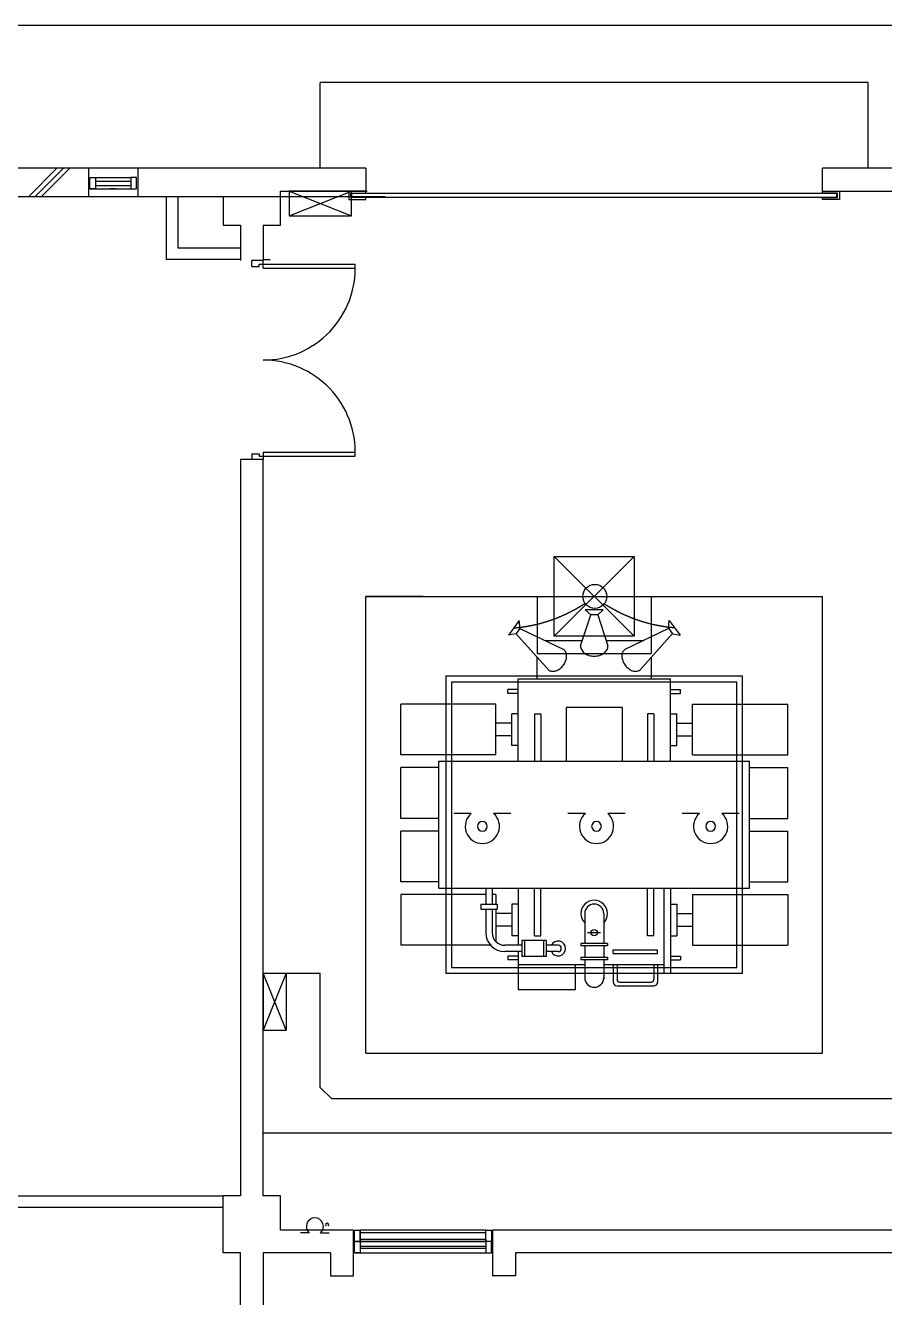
# Model space of a CAD drawing. Header units: millimetres. Extents: x 187491 to 227291, y -66367 to -35122.
# Drawn here: x 204290 to 211818, y -58732 to -47591 of the extents above; entities that cross this region are included whole.
import ezdxf

# ---------------------------------------------------------------- set-up
doc = ezdxf.new("R2010")
doc.units = ezdxf.units.MM
doc.layers.add('TZ-BASE', color=253, linetype='Continuous')

msp = doc.modelspace()

# ---------------------------------------------------------------- linework, layer by layer
at = {"layer": 'TZ-BASE'}
for p, q in [((218524.2, -47590.7), (196724.2, -47590.7)), ((206874.2, -48840.7), (206874.2, -48090.7)), ((211674.2, -48840.7), (211674.2, -48090.7)), ((207274.2, -48840.7), (203996.6, -48840.7)), ((204316, -49090.7), (204566, -48840.7)), ((204372.6, -49090.7), (204622.6, -48840.7)), ((204429.1, -49090.7), (204679.1, -48840.7)), ((204844.2, -48840.7), (204844.2, -49090.7)), ((205274.2, -48840.7), (205274.2, -49090.7)), ((207274.2, -48840.7), (207274.2, -49040.7)), ((211274, -49040.7), (211274, -48840.7)), ((213274.2, -48840.7), (211274.2, -48840.7)), ((204854.2, -48921.7), (205214.2, -48921.7)), ((204854.2, -48921.7), (204904.2, -48921.7)), ((204854.2, -49021.7), (204854.2, -48921.7)), ((204904.2, -48921.7), (204904.2, -49021.7)), ((204904.2, -48955.1), (205214.2, -48955.1)), ((204904.2, -48993.4), (205214.2, -48993.4)), ((205034.2, -48921.7), (205084.2, -48921.7)), ((205264.2, -48921.7), (205214.2, -48921.7)), ((205214.2, -48921.7), (205214.2, -49021.7)), ((205264.2, -49021.7), (205264.2, -48921.7)), ((207442.2, -49090.7), (200524.2, -49090.7)), ((204854.2, -49021.7), (205214.2, -49021.7)), ((204904.2, -49021.7), (204854.2, -49021.7)), ((205084.2, -49021.7), (205034.2, -49021.7)), ((205214.2, -49021.7), (205264.2, -49021.7)), ((205524.2, -49090.7), (205524.2, -49640.7)), ((205624.2, -49090.7), (205624.2, -49540.7)), ((206024.2, -49090.7), (206024.2, -49340.7)), ((206524.2, -49340.7), (206524.2, -49040.7)), ((206524.2, -49040.7), (207284.2, -49040.7)), ((206601.2, -49040.7), (206601.2, -49259.1)), ((207147.2, -49040.7), (206601.2, -49040.7)), ((206601.2, -49259.1), (207147.2, -49040.7)), ((206601.2, -49040.7), (207147.2, -49259.1)), ((206624.2, -49040.7), (207274.2, -49040.7)), ((207274.2, -49040.7), (207124.2, -49040.7)), ((207124.2, -49040.7), (207124.2, -49115.7)), ((207124.2, -49115.7), (207274.2, -49115.7)), ((207142.2, -49098.2), (207142.2, -49058.2)), ((207142.2, -49058.2), (207274.2, -49058.2)), ((207274.2, -49098.2), (207142.2, -49098.2)), ((207147.2, -49259.1), (207147.2, -49040.7)), ((207147.2, -49063.2), (207147.2, -49093.2)), ((211400.9, -49063.2), (207147.2, -49063.2)), ((207147.2, -49093.2), (211400.9, -49093.2)), ((207274.2, -49058.2), (207274.2, -49040.7)), ((207274.2, -49115.7), (207274.2, -49098.2)), ((211273.9, -49040.7), (211423.9, -49040.7)), ((211273.9, -49058.2), (211273.9, -49040.7)), ((211405.9, -49058.2), (211273.9, -49058.2)), ((211273.9, -49115.7), (211273.9, -49098.2)), ((211273.9, -49098.2), (211405.9, -49098.2)), ((211423.9, -49115.7), (211273.9, -49115.7)), ((211274.2, -49040.7), (212024.2, -49040.7)), ((211400.9, -49093.2), (211400.9, -49063.2)), ((211405.9, -49098.2), (211405.9, -49058.2)), ((211423.9, -49040.7), (211423.9, -49115.7)), ((206024.2, -49340.7), (206174.2, -49340.7)), ((206174.2, -49340.7), (206174.2, -49650.7)), ((206374.2, -49340.7), (206524.2, -49340.7)), ((206374.2, -49340.7), (206374.2, -49650.7)), ((206601.2, -49259.1), (207147.2, -49259.1)), ((206174.2, -49540.7), (205624.2, -49540.7)), ((206174.2, -49640.7), (205524.2, -49640.7)), ((206274.2, -49700.6), (206274.2, -49650.7)), ((206374.2, -49650.7), (206274.2, -49650.7)), ((206338.3, -49700.6), (206338.3, -49680.1)), ((206338.3, -49680.1), (206374.2, -49680.1)), ((206374.2, -49640.7), (206434.2, -49640.7)), ((206374.2, -49680.1), (206374.2, -49650.7)), ((206374.2, -49715.3), (206374.2, -49680.1)), ((206374.2, -49680.1), (207179.4, -49680.1)), ((206274.2, -49700.6), (206338.3, -49700.6)), ((206374.2, -49715.3), (207180.2, -49715.3)), ((206274.2, -51342.1), (206274.2, -51392)), ((206274.2, -51342.1), (206338.3, -51342.1)), ((206338.3, -51342.1), (206338.3, -51362.6)), ((206374.2, -51327.3), (206374.2, -51362.6)), ((206374.2, -51327.3), (207180.2, -51327.3)), ((206174.2, -51392), (206174.2, -52900.7)), ((206274.2, -51392), (206174.2, -51392)), ((206374.2, -51392), (206274.2, -51392)), ((206338.3, -51362.6), (206374.2, -51362.6)), ((206374.2, -51362.6), (207179.4, -51362.6)), ((206374.2, -51362.6), (206374.2, -51392)), ((206374.2, -57840.7), (206374.2, -51392)), ((207274.2, -53590.7), (207274.2, -52590.7)), ((207774.2, -52590.7), (207274.2, -52590.7)), ((207274.2, -52590.7), (207769.2, -52590.7)), ((207774.2, -52590.7), (208774.2, -52590.7)), ((208774.2, -52590.7), (208774.2, -53090.7)), ((208774.2, -52590.7), (209774.2, -52590.7)), ((209118.2, -52697.8), (209120.8, -52696.4)), ((209120.8, -52696.4), (209123.3, -52695)), ((209123.3, -52695), (209125.8, -52693.6)), ((209125.8, -52693.6), (209128.3, -52692.2)), ((209128.3, -52692.2), (209130.7, -52690.9)), ((209130.7, -52690.9), (209132.9, -52689.6)), ((209132.9, -52689.6), (209135.1, -52688.3)), ((209135.1, -52688.3), (209137.3, -52687.1)), ((209137.3, -52687.1), (209139.4, -52685.9)), ((209139.4, -52685.9), (209141.4, -52684.7)), ((209141.4, -52684.7), (209143.4, -52683.6)), ((209143.4, -52683.6), (209145.5, -52682.4)), ((209145.5, -52682.4), (209147.5, -52681.2)), ((209147.5, -52681.2), (209149.6, -52679.9)), ((209149.6, -52679.9), (209151.7, -52678.7)), ((209151.7, -52678.7), (209153.8, -52677.4)), ((209153.8, -52677.4), (209156, -52676.1)), ((209156, -52676.1), (209158.3, -52674.7)), ((209158.3, -52674.7), (209160.6, -52673.2)), ((209160.6, -52673.2), (209163.1, -52671.7)), ((209163.1, -52671.7), (209165.7, -52670.1)), ((209165.7, -52670.1), (209168.4, -52668.5)), ((209168.4, -52668.5), (209171.3, -52666.7)), ((209171.3, -52666.7), (209174.3, -52664.8)), ((209174.3, -52664.8), (209177.6, -52662.7)), ((209177.6, -52662.7), (209181.2, -52660.4)), ((209181.2, -52660.4), (209185.1, -52657.8)), ((209185.1, -52657.8), (209189.3, -52655)), ((209189.3, -52655), (209193.9, -52651.9)), ((209359.1, -52655), (209354.5, -52651.9)), ((209363.3, -52657.8), (209359.1, -52655)), ((209367.2, -52660.4), (209363.3, -52657.8)), ((209370.7, -52662.7), (209367.2, -52660.4)), ((209374.1, -52664.8), (209370.7, -52662.7)), ((209377.1, -52666.7), (209374.1, -52664.8)), ((209380, -52668.5), (209377.1, -52666.7)), ((209382.7, -52670.1), (209380, -52668.5)), ((209385.3, -52671.7), (209382.7, -52670.1)), ((209387.8, -52673.2), (209385.3, -52671.7)), ((209390.1, -52674.7), (209387.8, -52673.2)), ((209392.4, -52676.1), (209390.1, -52674.7)), ((209394.6, -52677.4), (209392.4, -52676.1)), ((209396.7, -52678.7), (209394.6, -52677.4)), ((209398.8, -52679.9), (209396.7, -52678.7)), ((209400.9, -52681.2), (209398.8, -52679.9)), ((209402.9, -52682.4), (209400.9, -52681.2)), ((209404.9, -52683.6), (209402.9, -52682.4)), ((209407, -52684.7), (209404.9, -52683.6)), ((209409, -52685.9), (209407, -52684.7)), ((209411.1, -52687.1), (209409, -52685.9)), ((209413.3, -52688.3), (209411.1, -52687.1)), ((209415.5, -52689.6), (209413.3, -52688.3)), ((209417.7, -52690.9), (209415.5, -52689.6)), ((209420.1, -52692.2), (209417.7, -52690.9)), ((209422.5, -52693.6), (209420.1, -52692.2)), ((209425.1, -52695), (209422.5, -52693.6)), ((209427.6, -52696.4), (209425.1, -52695)), ((209430.1, -52697.8), (209427.6, -52696.4)), ((209774.2, -52590.7), (210774.2, -52590.7)), ((209774.2, -52590.7), (209774.2, -53090.7)), ((210774.2, -52590.7), (211274.2, -52590.7)), ((210774.2, -52590.7), (211269.2, -52590.7)), ((211274.2, -53590.7), (211274.2, -52590.7)), ((208617.5, -52802.6), (208522, -52929.8)), ((208624.3, -52869.3), (208617.5, -52802.6)), ((208866.7, -52808.1), (208870.3, -52806.9)), ((208870.3, -52806.9), (208873.9, -52805.8)), ((208873.9, -52805.8), (208877.4, -52804.6)), ((208877.4, -52804.6), (208880.9, -52803.5)), ((208880.9, -52803.5), (208884.3, -52802.3)), ((208884.3, -52802.3), (208887.7, -52801.2)), ((208887.7, -52801.2), (208891.2, -52800)), ((208891.2, -52800), (208894.6, -52798.8)), ((208894.6, -52798.8), (208898.1, -52797.6)), ((208898.1, -52797.6), (208901.6, -52796.3)), ((208901.6, -52796.3), (208905.2, -52795.1)), ((208905.2, -52795.1), (208908.8, -52793.8)), ((208908.8, -52793.8), (208912.5, -52792.5)), ((208912.5, -52792.5), (208916.1, -52791.2)), ((208916.1, -52791.2), (208919.8, -52789.8)), ((208919.8, -52789.8), (208923.4, -52788.5)), ((208923.4, -52788.5), (208927, -52787.2)), ((208927, -52787.2), (208930.6, -52785.8)), ((208930.6, -52785.8), (208934.1, -52784.5)), ((208934.1, -52784.5), (208937.6, -52783.2)), ((208937.6, -52783.2), (208941, -52781.8)), ((208941, -52781.8), (208944.3, -52780.5)), ((208944.3, -52780.5), (208947.6, -52779.2)), ((208947.6, -52779.2), (208950.9, -52777.9)), ((208950.9, -52777.9), (208954.2, -52776.6)), ((208954.2, -52776.6), (208957.4, -52775.2)), ((208957.4, -52775.2), (208960.7, -52773.9)), ((208960.7, -52773.9), (208963.9, -52772.6)), ((208963.9, -52772.6), (208967.1, -52771.2)), ((208967.1, -52771.2), (208970.4, -52769.9)), ((208970.4, -52769.9), (208973.7, -52768.5)), ((208973.7, -52768.5), (208977.1, -52767)), ((208977.1, -52767), (208980.5, -52765.6)), ((208980.5, -52765.6), (208984.1, -52764)), ((208984.1, -52764), (208987.7, -52762.5)), ((208987.7, -52762.5), (208991.4, -52760.9)), ((208991.4, -52760.9), (208995.2, -52759.3)), ((208995.2, -52759.3), (208999.1, -52757.6)), ((208999.1, -52757.6), (209003, -52755.9)), ((209003, -52755.9), (209006.9, -52754.2)), ((209006.9, -52754.2), (209010.8, -52752.5)), ((209010.8, -52752.5), (209014.6, -52750.8)), ((209014.6, -52750.8), (209018.5, -52749)), ((209018.5, -52749), (209022.3, -52747.3)), ((209022.3, -52747.3), (209026, -52745.6)), ((209026, -52745.6), (209029.7, -52743.9)), ((209029.7, -52743.9), (209033.3, -52742.3)), ((209033.3, -52742.3), (209036.8, -52740.6)), ((209036.8, -52740.6), (209040.2, -52739)), ((209040.2, -52739), (209043.5, -52737.4)), ((209043.5, -52737.4), (209046.7, -52735.8)), ((209046.7, -52735.8), (209049.8, -52734.3)), ((209049.8, -52734.3), (209052.8, -52732.7)), ((209052.8, -52732.7), (209055.8, -52731.2)), ((209055.8, -52731.2), (209058.7, -52729.7)), ((209058.7, -52729.7), (209061.7, -52728.2)), ((209061.7, -52728.2), (209064.6, -52726.7)), ((209064.6, -52726.7), (209067.5, -52725.2)), ((209067.5, -52725.2), (209070.5, -52723.6)), ((209070.5, -52723.6), (209073.4, -52722.1)), ((209073.4, -52722.1), (209076.4, -52720.5)), ((209076.4, -52720.5), (209079.4, -52719)), ((209079.4, -52719), (209082.3, -52717.4)), ((209082.3, -52717.4), (209085.2, -52715.9)), ((209085.2, -52715.9), (209088, -52714.4)), ((209088, -52714.4), (209090.8, -52713)), ((209090.8, -52713), (209093.4, -52711.6)), ((209093.4, -52711.6), (209096, -52710.2)), ((209096, -52710.2), (209098.4, -52708.8)), ((209098.4, -52708.8), (209100.9, -52707.5)), ((209100.9, -52707.5), (209103.3, -52706.1)), ((209103.3, -52706.1), (209105.7, -52704.8)), ((209105.7, -52704.8), (209108.2, -52703.5)), ((209108.2, -52703.5), (209110.6, -52702.1)), ((209110.6, -52702.1), (209113.1, -52700.7)), ((209113.1, -52700.7), (209115.7, -52699.3)), ((209115.7, -52699.3), (209118.2, -52697.8)), ((209153.7, -53023.9), (209244, -52753)), ((209243.9, -52753), (209194.7, -52707.5)), ((209353.7, -52707.5), (209194.7, -52707.5)), ((209304.5, -52753), (209243.9, -52753)), ((209304.4, -52753), (209394.7, -53023.9)), ((209304.5, -52753), (209353.7, -52707.5)), ((209432.7, -52699.3), (209430.1, -52697.8)), ((209435.3, -52700.7), (209432.7, -52699.3)), ((209437.8, -52702.1), (209435.3, -52700.7)), ((209440.2, -52703.5), (209437.8, -52702.1)), ((209442.7, -52704.8), (209440.2, -52703.5)), ((209445.1, -52706.1), (209442.7, -52704.8)), ((209447.5, -52707.5), (209445.1, -52706.1)), ((209449.9, -52708.8), (209447.5, -52707.5)), ((209452.4, -52710.2), (209449.9, -52708.8)), ((209455, -52711.6), (209452.4, -52710.2)), ((209457.6, -52713), (209455, -52711.6)), ((209460.4, -52714.4), (209457.6, -52713)), ((209463.2, -52715.9), (209460.4, -52714.4)), ((209466.1, -52717.4), (209463.2, -52715.9)), ((209469, -52719), (209466.1, -52717.4)), ((209472, -52720.5), (209469, -52719)), ((209474.9, -52722.1), (209472, -52720.5)), ((209477.9, -52723.6), (209474.9, -52722.1)), ((209480.9, -52725.2), (209477.9, -52723.6)), ((209483.8, -52726.7), (209480.9, -52725.2)), ((209486.7, -52728.2), (209483.8, -52726.7)), ((209489.6, -52729.7), (209486.7, -52728.2)), ((209492.6, -52731.2), (209489.6, -52729.7)), ((209495.5, -52732.7), (209492.6, -52731.2)), ((209498.6, -52734.3), (209495.5, -52732.7)), ((209501.7, -52735.8), (209498.6, -52734.3)), ((209504.9, -52737.4), (209501.7, -52735.8)), ((209508.2, -52739), (209504.9, -52737.4)), ((209511.6, -52740.6), (209508.2, -52739)), ((209515.1, -52742.3), (209511.6, -52740.6)), ((209518.7, -52743.9), (209515.1, -52742.3)), ((209522.4, -52745.6), (209518.7, -52743.9)), ((209526.1, -52747.3), (209522.4, -52745.6)), ((209529.9, -52749), (209526.1, -52747.3)), ((209533.8, -52750.8), (209529.9, -52749)), ((209537.6, -52752.5), (209533.8, -52750.8)), ((209541.5, -52754.2), (209537.6, -52752.5)), ((209545.4, -52755.9), (209541.5, -52754.2)), ((209549.3, -52757.6), (209545.4, -52755.9)), ((209553.2, -52759.3), (209549.3, -52757.6)), ((209556.9, -52760.9), (209553.2, -52759.3)), ((209560.7, -52762.5), (209556.9, -52760.9)), ((209564.3, -52764), (209560.7, -52762.5)), ((209567.9, -52765.6), (209564.3, -52764)), ((209571.3, -52767), (209567.9, -52765.6)), ((209574.7, -52768.5), (209571.3, -52767)), ((209578, -52769.9), (209574.7, -52768.5)), ((209581.3, -52771.2), (209578, -52769.9)), ((209584.5, -52772.6), (209581.3, -52771.2)), ((209587.7, -52773.9), (209584.5, -52772.6)), ((209591, -52775.2), (209587.7, -52773.9)), ((209594.2, -52776.6), (209591, -52775.2)), ((209597.5, -52777.9), (209594.2, -52776.6)), ((209600.7, -52779.2), (209597.5, -52777.9)), ((209604.1, -52780.5), (209600.7, -52779.2)), ((209607.4, -52781.8), (209604.1, -52780.5)), ((209610.8, -52783.2), (209607.4, -52781.8)), ((209614.3, -52784.5), (209610.8, -52783.2)), ((209617.8, -52785.8), (209614.3, -52784.5)), ((209621.3, -52787.2), (209617.8, -52785.8)), ((209625, -52788.5), (209621.3, -52787.2)), ((209628.6, -52789.8), (209625, -52788.5)), ((209632.3, -52791.2), (209628.6, -52789.8)), ((209635.9, -52792.5), (209632.3, -52791.2)), ((209639.6, -52793.8), (209635.9, -52792.5)), ((209643.2, -52795.1), (209639.6, -52793.8)), ((209646.8, -52796.3), (209643.2, -52795.1)), ((209650.3, -52797.6), (209646.8, -52796.3)), ((209653.8, -52798.8), (209650.3, -52797.6)), ((209657.2, -52800), (209653.8, -52798.8)), ((209660.7, -52801.2), (209657.2, -52800)), ((209664.1, -52802.3), (209660.7, -52801.2)), ((209667.5, -52803.5), (209664.1, -52802.3)), ((209671, -52804.6), (209667.5, -52803.5)), ((209674.5, -52805.8), (209671, -52804.6)), ((209678.1, -52806.9), (209674.5, -52805.8)), ((209681.6, -52808.1), (209678.1, -52806.9)), ((209924.1, -52869.3), (209930.9, -52802.6)), ((209930.9, -52802.6), (210026.4, -52929.8)), ((206174.2, -52900.7), (206174.2, -57840.7)), ((208587.9, -52917.7), (208522, -52929.8)), ((208569, -52867.2), (208571, -52867)), ((208571, -52867), (208572.7, -52866.9)), ((208572.7, -52866.9), (208574.2, -52866.8)), ((208574.2, -52866.8), (208575.4, -52866.7)), ((208575.4, -52866.7), (208576.5, -52866.6)), ((208576.5, -52866.6), (208577.3, -52866.5)), ((208577.3, -52866.5), (208578.1, -52866.4)), ((208578.1, -52866.4), (208578.9, -52866.3)), ((208578.9, -52866.3), (208579.5, -52866.2)), ((208579.5, -52866.2), (208580.2, -52866.2)), ((208580.2, -52866.2), (208580.8, -52866.1)), ((208580.8, -52866.1), (208581.5, -52866)), ((208581.5, -52866), (208582.1, -52866)), ((208582.1, -52866), (208582.7, -52865.9)), ((208582.7, -52865.9), (208583.3, -52865.9)), ((208583.3, -52865.9), (208583.9, -52865.8)), ((208583.9, -52865.8), (208584.5, -52865.8)), ((208584.5, -52865.8), (208585.1, -52865.7)), ((208585.1, -52865.7), (208585.7, -52865.6)), ((208585.7, -52865.6), (208586.4, -52865.6)), ((208586.4, -52865.6), (208587, -52865.5)), ((208587, -52865.5), (208587.7, -52865.5)), ((208587.7, -52865.5), (208588.3, -52865.4)), ((208624.3, -52869.3), (208587.9, -52917.7)), ((208588.3, -52865.4), (208589, -52865.3)), ((208873.1, -53234.5), (208588.7, -52916.7)), ((208589, -52865.3), (208589.7, -52865.3)), ((208589.7, -52865.3), (208590.5, -52865.2)), ((208590.5, -52865.2), (208591.2, -52865.1)), ((208591.2, -52865.1), (208591.9, -52865.1)), ((208591.9, -52865.1), (208592.6, -52865)), ((208592.6, -52865), (208593.3, -52864.9)), ((208593.3, -52864.9), (208594, -52864.9)), ((208594, -52864.9), (208594.7, -52864.8)), ((208594.7, -52864.8), (208595.4, -52864.7)), ((208595.4, -52864.7), (208596, -52864.7)), ((208596, -52864.7), (208596.6, -52864.6)), ((208596.6, -52864.6), (208597.2, -52864.5)), ((208597.2, -52864.5), (208597.8, -52864.5)), ((208597.8, -52864.5), (208598.4, -52864.4)), ((208598.4, -52864.4), (208599, -52864.4)), ((208599, -52864.4), (208599.7, -52864.3)), ((208599.7, -52864.3), (208600.3, -52864.2)), ((208600.3, -52864.2), (208601, -52864.2)), ((208601, -52864.2), (208601.7, -52864.1)), ((208601.7, -52864.1), (208602.4, -52864)), ((208602.4, -52864), (208603.1, -52863.9)), ((208603.1, -52863.9), (208603.8, -52863.8)), ((208603.8, -52863.8), (208604.6, -52863.8)), ((208604.6, -52863.8), (208605.3, -52863.7)), ((208605.3, -52863.7), (208606, -52863.6)), ((208606, -52863.6), (208606.7, -52863.5)), ((208606.7, -52863.5), (208607.4, -52863.4)), ((208607.4, -52863.4), (208608.1, -52863.4)), ((208608.1, -52863.4), (208608.8, -52863.3)), ((208608.8, -52863.3), (208609.4, -52863.2)), ((208609.4, -52863.2), (208610.1, -52863.1)), ((208610.1, -52863.1), (208610.8, -52863.1)), ((208610.8, -52863.1), (208611.5, -52863)), ((208611.5, -52863), (208612.1, -52862.9)), ((208612.1, -52862.9), (208612.8, -52862.8)), ((208612.8, -52862.8), (208613.5, -52862.7)), ((208613.5, -52862.7), (208614.2, -52862.7)), ((208614.2, -52862.7), (208614.8, -52862.6)), ((208614.8, -52862.6), (208615.5, -52862.5)), ((208615.5, -52862.5), (208616.2, -52862.4)), ((208616.2, -52862.4), (208616.9, -52862.4)), ((208616.9, -52862.4), (208617.6, -52862.3)), ((208617.6, -52862.3), (208618.2, -52862.2)), ((208618.2, -52862.2), (208618.9, -52862.1)), ((208618.9, -52862.1), (208619.6, -52862)), ((208619.6, -52862), (208620.2, -52862)), ((208620.2, -52862), (208620.8, -52861.9)), ((208620.8, -52861.9), (208621.4, -52861.8)), ((208621.4, -52861.8), (208622, -52861.7)), ((208622, -52861.7), (208622.6, -52861.7)), ((208622, -52872.2), (209006.8, -53056.3)), ((208622.6, -52861.7), (208623.1, -52861.6)), ((208623.1, -52861.6), (208623.7, -52861.5)), ((208623.7, -52861.5), (208624.3, -52861.5)), ((208624.3, -52861.5), (208624.9, -52861.4)), ((208624.9, -52861.4), (208625.5, -52861.3)), ((208625.5, -52861.3), (208626.3, -52861.2)), ((208626.3, -52861.2), (208627, -52861.1)), ((208627, -52861.1), (208627.9, -52861)), ((208627.9, -52861), (208628.8, -52860.9)), ((208628.8, -52860.9), (208629.8, -52860.7)), ((208629.8, -52860.7), (208631, -52860.6)), ((208631, -52860.6), (208632.2, -52860.4)), ((208632.2, -52860.4), (208633.5, -52860.3)), ((208633.5, -52860.3), (208634.9, -52860.1)), ((208634.9, -52860.1), (208636.4, -52859.9)), ((208636.4, -52859.9), (208638, -52859.6)), ((208638, -52859.6), (208639.6, -52859.4)), ((208639.6, -52859.4), (208641.4, -52859.1)), ((208641.4, -52859.1), (208643.2, -52858.9)), ((208643.2, -52858.9), (208645.1, -52858.6)), ((208645.1, -52858.6), (208647, -52858.3)), ((208647, -52858.3), (208648.9, -52858.1)), ((208648.9, -52858.1), (208650.8, -52857.8)), ((208650.8, -52857.8), (208652.8, -52857.5)), ((208652.8, -52857.5), (208654.7, -52857.3)), ((208654.7, -52857.3), (208656.7, -52857)), ((208656.7, -52857), (208658.7, -52856.7)), ((208658.7, -52856.7), (208660.7, -52856.4)), ((208660.7, -52856.4), (208662.7, -52856.2)), ((208662.7, -52856.2), (208664.7, -52855.9)), ((208664.7, -52855.9), (208666.8, -52855.6)), ((208666.8, -52855.6), (208668.9, -52855.2)), ((208668.9, -52855.2), (208670.9, -52854.9)), ((208670.9, -52854.9), (208673, -52854.6)), ((208673, -52854.6), (208675.1, -52854.3)), ((208675.1, -52854.3), (208677.1, -52853.9)), ((208677.1, -52853.9), (208679.2, -52853.6)), ((208679.2, -52853.6), (208681.2, -52853.3)), ((208681.2, -52853.3), (208683.1, -52852.9)), ((208683.1, -52852.9), (208685.1, -52852.6)), ((208685.1, -52852.6), (208687, -52852.2)), ((208687, -52852.2), (208688.9, -52851.9)), ((208688.9, -52851.9), (208690.8, -52851.5)), ((208690.8, -52851.5), (208692.6, -52851.2)), ((208692.6, -52851.2), (208694.5, -52850.8)), ((208694.5, -52850.8), (208696.3, -52850.5)), ((208696.3, -52850.5), (208698.2, -52850.1)), ((208698.2, -52850.1), (208700.1, -52849.8)), ((208700.1, -52849.8), (208702, -52849.4)), ((208702, -52849.4), (208703.9, -52849.1)), ((208703.9, -52849.1), (208705.9, -52848.7)), ((208705.9, -52848.7), (208707.9, -52848.3)), ((208707.9, -52848.3), (208710, -52847.9)), ((208710, -52847.9), (208712.2, -52847.5)), ((208712.2, -52847.5), (208714.5, -52847)), ((208714.5, -52847), (208716.9, -52846.6)), ((208716.9, -52846.6), (208719.3, -52846.1)), ((208719.3, -52846.1), (208721.8, -52845.6)), ((208721.8, -52845.6), (208724.3, -52845.1)), ((208724.3, -52845.1), (208726.9, -52844.6)), ((208726.9, -52844.6), (208729.5, -52844.1)), ((208729.5, -52844.1), (208732, -52843.6)), ((208732, -52843.6), (208734.6, -52843.1)), ((208734.6, -52843.1), (208737.2, -52842.5)), ((208737.2, -52842.5), (208739.8, -52842)), ((208739.8, -52842), (208742.5, -52841.4)), ((208742.5, -52841.4), (208745.3, -52840.8)), ((208745.3, -52840.8), (208748.3, -52840.1)), ((208748.3, -52840.1), (208751.5, -52839.4)), ((208751.5, -52839.4), (208754.8, -52838.6)), ((208754.8, -52838.6), (208758.4, -52837.8)), ((208758.4, -52837.8), (208762.2, -52836.9)), ((208762.2, -52836.9), (208766.1, -52836)), ((208766.1, -52836), (208770.2, -52835)), ((208770.2, -52835), (208774.4, -52834)), ((208774.4, -52834), (208778.5, -52833)), ((208778.5, -52833), (208782.7, -52832)), ((208782.7, -52832), (208786.9, -52830.9)), ((208786.9, -52830.9), (208790.9, -52829.9)), ((208790.9, -52829.9), (208794.9, -52828.9)), ((208794.9, -52828.9), (208798.8, -52827.9)), ((208798.8, -52827.9), (208802.7, -52826.9)), ((208802.7, -52826.9), (208806.5, -52825.8)), ((208806.5, -52825.8), (208810.2, -52824.8)), ((208810.2, -52824.8), (208813.8, -52823.8)), ((208813.8, -52823.8), (208817.4, -52822.8)), ((208817.4, -52822.8), (208820.9, -52821.9)), ((208820.9, -52821.9), (208824.4, -52820.9)), ((208824.4, -52820.9), (208827.8, -52819.9)), ((208827.8, -52819.9), (208831.3, -52818.9)), ((208831.3, -52818.9), (208834.7, -52817.9)), ((208834.7, -52817.9), (208838.1, -52816.9)), ((208838.1, -52816.9), (208841.6, -52815.8)), ((208841.6, -52815.8), (208845.1, -52814.8)), ((208845.1, -52814.8), (208848.7, -52813.7)), ((208848.7, -52813.7), (208852.2, -52812.6)), ((208852.2, -52812.6), (208855.9, -52811.5)), ((208855.9, -52811.5), (208859.5, -52810.4)), ((208859.5, -52810.4), (208863.1, -52809.2)), ((208863.1, -52809.2), (208866.7, -52808.1)), ((209926.3, -52872.2), (209541.6, -53056.3)), ((209675.3, -53234.5), (209959.7, -52916.7)), ((209685.3, -52809.2), (209681.6, -52808.1)), ((209688.9, -52810.4), (209685.3, -52809.2)), ((209692.5, -52811.5), (209688.9, -52810.4)), ((209696.1, -52812.6), (209692.5, -52811.5)), ((209699.7, -52813.7), (209696.1, -52812.6)), ((209703.3, -52814.8), (209699.7, -52813.7)), ((209706.8, -52815.8), (209703.3, -52814.8)), ((209710.3, -52816.9), (209706.8, -52815.8)), ((209717.1, -52818.9), (209713.7, -52817.9)), ((209720.6, -52819.9), (209717.1, -52818.9)), ((209724, -52820.9), (209720.6, -52819.9)), ((209727.5, -52821.9), (209724, -52820.9)), ((209731, -52822.8), (209727.5, -52821.9)), ((209734.6, -52823.8), (209731, -52822.8)), ((209738.2, -52824.8), (209734.6, -52823.8)), ((209741.9, -52825.8), (209738.2, -52824.8)), ((209745.7, -52826.9), (209741.9, -52825.8)), ((209749.5, -52827.9), (209745.7, -52826.9)), ((209753.5, -52828.9), (209749.5, -52827.9)), ((209757.4, -52829.9), (209753.5, -52828.9)), ((209761.5, -52830.9), (209757.4, -52829.9)), ((209765.7, -52832), (209761.5, -52830.9)), ((209769.8, -52833), (209765.7, -52832)), ((209774, -52834), (209769.8, -52833)), ((209778.2, -52835), (209774, -52834)), ((209782.2, -52836), (209778.2, -52835)), ((209786.2, -52836.9), (209782.2, -52836)), ((209790, -52837.8), (209786.2, -52836.9)), ((209793.6, -52838.6), (209790, -52837.8)), ((209796.9, -52839.4), (209793.6, -52838.6)), ((209800.1, -52840.1), (209796.9, -52839.4)), ((209803, -52840.8), (209800.1, -52840.1)), ((209805.9, -52841.4), (209803, -52840.8)), ((209808.6, -52842), (209805.9, -52841.4)), ((209811.2, -52842.5), (209808.6, -52842)), ((209813.8, -52843.1), (209811.2, -52842.5)), ((209816.3, -52843.6), (209813.8, -52843.1)), ((209818.9, -52844.1), (209816.3, -52843.6)), ((209821.5, -52844.6), (209818.9, -52844.1)), ((209824, -52845.1), (209821.5, -52844.6)), ((209826.6, -52845.6), (209824, -52845.1)), ((209829.1, -52846.1), (209826.6, -52845.6)), ((209831.5, -52846.6), (209829.1, -52846.1)), ((209833.9, -52847), (209831.5, -52846.6)), ((209836.2, -52847.5), (209833.9, -52847)), ((209838.4, -52847.9), (209836.2, -52847.5)), ((209840.5, -52848.3), (209838.4, -52847.9)), ((209842.5, -52848.7), (209840.5, -52848.3)), ((209844.5, -52849.1), (209842.5, -52848.7)), ((209846.4, -52849.4), (209844.5, -52849.1)), ((209848.3, -52849.8), (209846.4, -52849.4)), ((209850.2, -52850.1), (209848.3, -52849.8)), ((209852.1, -52850.5), (209850.2, -52850.1)), ((209853.9, -52850.8), (209852.1, -52850.5)), ((209855.8, -52851.2), (209853.9, -52850.8)), ((209857.6, -52851.5), (209855.8, -52851.2)), ((209859.5, -52851.9), (209857.6, -52851.5)), ((209861.4, -52852.2), (209859.5, -52851.9)), ((209863.3, -52852.6), (209861.4, -52852.2)), ((209865.3, -52852.9), (209863.3, -52852.6)), ((209867.2, -52853.3), (209865.3, -52852.9)), ((209869.2, -52853.6), (209867.2, -52853.3)), ((209871.3, -52853.9), (209869.2, -52853.6)), ((209873.3, -52854.3), (209871.3, -52853.9)), ((209875.4, -52854.6), (209873.3, -52854.3)), ((209877.5, -52854.9), (209875.4, -52854.6)), ((209879.5, -52855.2), (209877.5, -52854.9)), ((209881.6, -52855.6), (209879.5, -52855.2)), ((209883.7, -52855.9), (209881.6, -52855.6)), ((209885.7, -52856.2), (209883.7, -52855.9)), ((209887.7, -52856.4), (209885.7, -52856.2)), ((209889.7, -52856.7), (209887.7, -52856.4)), ((209891.7, -52857), (209889.7, -52856.7)), ((209893.7, -52857.3), (209891.7, -52857)), ((209895.6, -52857.5), (209893.7, -52857.3)), ((209897.6, -52857.8), (209895.6, -52857.5)), ((209899.5, -52858.1), (209897.6, -52857.8)), ((209901.4, -52858.3), (209899.5, -52858.1)), ((209903.3, -52858.6), (209901.4, -52858.3)), ((209905.2, -52858.9), (209903.3, -52858.6)), ((209907, -52859.1), (209905.2, -52858.9)), ((209908.7, -52859.4), (209907, -52859.1)), ((209910.4, -52859.6), (209908.7, -52859.4)), ((209912, -52859.9), (209910.4, -52859.6)), ((209913.5, -52860.1), (209912, -52859.9)), ((209914.9, -52860.3), (209913.5, -52860.1)), ((209916.2, -52860.4), (209914.9, -52860.3)), ((209917.4, -52860.6), (209916.2, -52860.4)), ((209918.5, -52860.7), (209917.4, -52860.6)), ((209919.6, -52860.9), (209918.5, -52860.7)), ((209920.5, -52861), (209919.6, -52860.9)), ((209921.3, -52861.1), (209920.5, -52861)), ((209922.1, -52861.2), (209921.3, -52861.1)), ((209922.8, -52861.3), (209922.1, -52861.2)), ((209923.5, -52861.4), (209922.8, -52861.3)), ((209924.1, -52861.5), (209923.5, -52861.4)), ((209924.7, -52861.5), (209924.1, -52861.5)), ((209924.1, -52869.3), (209960.5, -52917.7)), ((209925.3, -52861.6), (209924.7, -52861.5)), ((209925.8, -52861.7), (209925.3, -52861.6)), ((209926.4, -52861.7), (209925.8, -52861.7)), ((209927, -52861.8), (209926.4, -52861.7)), ((209927.6, -52861.9), (209927, -52861.8)), ((209928.2, -52862), (209927.6, -52861.9)), ((209928.8, -52862), (209928.2, -52862)), ((209929.5, -52862.1), (209928.8, -52862)), ((209930.2, -52862.2), (209929.5, -52862.1)), ((209930.8, -52862.3), (209930.2, -52862.2)), ((209931.5, -52862.4), (209930.8, -52862.3)), ((209932.2, -52862.4), (209931.5, -52862.4)), ((209932.9, -52862.5), (209932.2, -52862.4)), ((209933.6, -52862.6), (209932.9, -52862.5)), ((209934.2, -52862.7), (209933.6, -52862.6)), ((209934.9, -52862.7), (209934.2, -52862.7)), ((209935.6, -52862.8), (209934.9, -52862.7)), ((209936.2, -52862.9), (209935.6, -52862.8)), ((209936.9, -52863), (209936.2, -52862.9)), ((209937.6, -52863.1), (209936.9, -52863)), ((209938.3, -52863.1), (209937.6, -52863.1)), ((209938.9, -52863.2), (209938.3, -52863.1)), ((209939.6, -52863.3), (209938.9, -52863.2)), ((209940.3, -52863.4), (209939.6, -52863.3)), ((209941, -52863.4), (209940.3, -52863.4)), ((209941.7, -52863.5), (209941, -52863.4)), ((209942.4, -52863.6), (209941.7, -52863.5)), ((209943.1, -52863.7), (209942.4, -52863.6)), ((209943.8, -52863.8), (209943.1, -52863.7)), ((209944.6, -52863.8), (209943.8, -52863.8)), ((209945.3, -52863.9), (209944.6, -52863.8)), ((209946, -52864), (209945.3, -52863.9)), ((209946.7, -52864.1), (209946, -52864)), ((209947.4, -52864.2), (209946.7, -52864.1)), ((209948.1, -52864.2), (209947.4, -52864.2)), ((209948.7, -52864.3), (209948.1, -52864.2)), ((209949.4, -52864.4), (209948.7, -52864.3)), ((209950, -52864.4), (209949.4, -52864.4)), ((209950.6, -52864.5), (209950, -52864.4)), ((209951.2, -52864.5), (209950.6, -52864.5)), ((209951.8, -52864.6), (209951.2, -52864.5)), ((209952.4, -52864.7), (209951.8, -52864.6)), ((209953, -52864.7), (209952.4, -52864.7)), ((209953.7, -52864.8), (209953, -52864.7)), ((209954.4, -52864.9), (209953.7, -52864.8)), ((209955, -52864.9), (209954.4, -52864.9)), ((209955.8, -52865), (209955, -52864.9)), ((209956.5, -52865.1), (209955.8, -52865)), ((209957.2, -52865.1), (209956.5, -52865.1)), ((209957.9, -52865.2), (209957.2, -52865.1)), ((209958.6, -52865.3), (209957.9, -52865.2)), ((209959.4, -52865.3), (209958.6, -52865.3)), ((209960, -52865.4), (209959.4, -52865.3)), ((209960.7, -52865.5), (209960, -52865.4)), ((209960.5, -52917.7), (210026.4, -52929.8)), ((209961.4, -52865.5), (209960.7, -52865.5)), ((209962, -52865.6), (209961.4, -52865.5)), ((209962.7, -52865.6), (209962, -52865.6)), ((209963.3, -52865.7), (209962.7, -52865.6)), ((209963.9, -52865.8), (209963.3, -52865.7)), ((209964.5, -52865.8), (209963.9, -52865.8)), ((209965.1, -52865.9), (209964.5, -52865.8)), ((209965.7, -52865.9), (209965.1, -52865.9)), ((209966.3, -52866), (209965.7, -52865.9)), ((209966.9, -52866), (209966.3, -52866)), ((209967.6, -52866.1), (209966.9, -52866)), ((209968.2, -52866.2), (209967.6, -52866.1)), ((209968.8, -52866.2), (209968.2, -52866.2)), ((209969.5, -52866.3), (209968.8, -52866.2)), ((209970.2, -52866.4), (209969.5, -52866.3)), ((209971, -52866.5), (209970.2, -52866.4)), ((209971.9, -52866.6), (209971, -52866.5)), ((209973, -52866.7), (209971.9, -52866.6)), ((209974.2, -52866.8), (209973, -52866.7)), ((209975.6, -52866.9), (209974.2, -52866.8)), ((209977.4, -52867), (209975.6, -52866.9)), ((209979.4, -52867.2), (209977.4, -52867)), ((208843.8, -52978.3), (209168.9, -52978.3)), ((208843.8, -52978.3), (209168.9, -52978.3)), ((209379.5, -52978.3), (209704.6, -52978.3)), ((209379.5, -52978.3), (209704.6, -52978.3)), ((208772.9, -53312.5), (208772.9, -53122.5)), ((208772.9, -53312.5), (208772.9, -53122.5)), ((208772.9, -53312.5), (208772.9, -53122.5)), ((208772.9, -53312.5), (208772.9, -53122.5)), ((208774.2, -53090.7), (209774.2, -53090.7)), ((209775.5, -53312.5), (209775.5, -53122.5)), ((209775.5, -53312.5), (209775.5, -53122.5)), ((207974.2, -53290.7), (207974.2, -55890.7)), ((210574.2, -53290.7), (207974.2, -53290.7)), ((208024.2, -53340.7), (208024.2, -55840.7)), ((210524.2, -53340.7), (208024.2, -53340.7)), ((208607.3, -54035), (208607.3, -53312.5)), ((208607.3, -53312.5), (209941.1, -53312.5)), ((208772.9, -53312.5), (209775.5, -53312.5)), ((209941.1, -54035), (209941.1, -53312.5)), ((210524.2, -55840.7), (210524.2, -53340.7)), ((210574.2, -55890.7), (210574.2, -53290.7)), ((208518.4, -53440.3), (208518.4, -53407)), ((208518.4, -53440.3), (208518.4, -53407)), ((208607.3, -53407), (208518.4, -53407)), ((208607.3, -53407), (208518.4, -53407)), ((208607.3, -53440.3), (208518.4, -53440.3)), ((208607.3, -53440.3), (208518.4, -53440.3)), ((209941.1, -53407), (210030, -53407)), ((209941.1, -53407), (210030, -53407)), ((209941.1, -53440.3), (210030, -53440.3)), ((209941.1, -53440.3), (210030, -53440.3)), ((210030, -53440.3), (210030, -53407)), ((210030, -53440.3), (210030, -53407)), ((208412.8, -53534.8), (207579.2, -53534.8)), ((207579.2, -53979.4), (207579.2, -53534.8)), ((208412.8, -53979.4), (208412.8, -53534.8)), ((209029.7, -53562.6), (209029.7, -54035)), ((209518.7, -53562.6), (209029.7, -53562.6)), ((209518.7, -53562.6), (209518.7, -54035)), ((210135.6, -53979.4), (210135.6, -53534.8)), ((210135.6, -53534.8), (210969.2, -53534.8)), ((210969.2, -53979.4), (210969.2, -53534.8)), ((207274.2, -54590.7), (207274.2, -53590.7)), ((208551.7, -53896), (208551.7, -53618.2)), ((208551.7, -53896), (208551.7, -53618.2)), ((208607.3, -53618.2), (208551.7, -53618.2)), ((208607.3, -53618.2), (208551.7, -53618.2)), ((208751.8, -53618.2), (208751.8, -54035)), ((208751.8, -53618.2), (208751.8, -54035)), ((208751.8, -53618.2), (208807.4, -53618.2)), ((208751.8, -53618.2), (208807.4, -53618.2)), ((208807.4, -53618.2), (208807.4, -54035)), ((208807.4, -53618.2), (208807.4, -54035)), ((209741, -53618.2), (209741, -54035)), ((209796.6, -53618.2), (209741, -53618.2)), ((209796.6, -53618.2), (209796.6, -54035)), ((209941.1, -53618.2), (209996.7, -53618.2)), ((209941.1, -53618.2), (209996.7, -53618.2)), ((209996.7, -53896), (209996.7, -53618.2)), ((209996.7, -53896), (209996.7, -53618.2)), ((211274.2, -54590.7), (211274.2, -53590.7)), ((208551.7, -53701.5), (208412.8, -53701.5)), ((208551.7, -53701.5), (208412.8, -53701.5)), ((209996.7, -53701.5), (210135.6, -53701.5)), ((209996.7, -53701.5), (210135.6, -53701.5)), ((208551.7, -53812.7), (208412.8, -53812.7)), ((208551.7, -53812.7), (208412.8, -53812.7)), ((208607.3, -53896), (208551.7, -53896)), ((208607.3, -53896), (208551.7, -53896)), ((209941.1, -53896), (209996.7, -53896)), ((209941.1, -53896), (209996.7, -53896)), ((209996.7, -53812.7), (210135.6, -53812.7)), ((209996.7, -53812.7), (210135.6, -53812.7)), ((208412.8, -53979.4), (207579.2, -53979.4)), ((210135.6, -53979.4), (210969.2, -53979.4)), ((207579.2, -54535.1), (207579.2, -54090.5)), ((207579.2, -54535.1), (207579.2, -54090.5)), ((207912.6, -54090.5), (207579.2, -54090.5)), ((207912.6, -54090.5), (207579.2, -54090.5)), ((207912.6, -54035), (210635.8, -54035)), ((207912.6, -54035), (210635.8, -54035)), ((207912.6, -55146.4), (207912.6, -54035)), ((207912.6, -55146.4), (207912.6, -54035)), ((210635.8, -55146.4), (210635.8, -54035)), ((210635.8, -55146.4), (210635.8, -54035)), ((210635.8, -54090.5), (210969.2, -54090.5)), ((210635.8, -54090.5), (210969.2, -54090.5)), ((210969.2, -54535.1), (210969.2, -54090.5)), ((210969.2, -54535.1), (210969.2, -54090.5)), ((207912.6, -54535.1), (207579.2, -54535.1)), ((207912.6, -54535.1), (207579.2, -54535.1)), ((208196.2, -54491.2, -0.3), (208044.1, -54491.2, -0.3)), ((208544.1, -54491.2, -0.3), (208392, -54491.2, -0.3)), ((209196.2, -54491.2, -0.3), (209044.1, -54491.2, -0.3)), ((209544.1, -54491.2, -0.3), (209392, -54491.2, -0.3)), ((210196.2, -54491.2, -0.3), (210044.1, -54491.2, -0.3)), ((210544.1, -54491.2, -0.3), (210392, -54491.2, -0.3)), ((210635.8, -54535.1), (210969.2, -54535.1)), ((210635.8, -54535.1), (210969.2, -54535.1)), ((207274.2, -55590.7), (207274.2, -54590.7)), ((207912.6, -54646.3), (207579.2, -54646.3)), ((207912.6, -54646.3), (207579.2, -54646.3)), ((207579.2, -55090.9), (207579.2, -54646.3)), ((207579.2, -55090.9), (207579.2, -54646.3)), ((210635.8, -54646.3), (210969.2, -54646.3)), ((210635.8, -54646.3), (210969.2, -54646.3)), ((210969.2, -55090.9), (210969.2, -54646.3)), ((210969.2, -55090.9), (210969.2, -54646.3)), ((211274.2, -55590.7), (211274.2, -54590.7)), ((207912.6, -55090.9), (207579.2, -55090.9)), ((207912.6, -55090.9), (207579.2, -55090.9)), ((207912.6, -55146.4), (210635.8, -55146.4)), ((207912.6, -55146.4), (210635.8, -55146.4)), ((208323.9, -55146.4), (208323.9, -55285.4)), ((208323.9, -55146.4), (208323.9, -55285.4)), ((208379.5, -55146.4), (208379.5, -55285.4)), ((208379.5, -55146.4), (208379.5, -55285.4)), ((208607.3, -55146.4), (208607.3, -55646.6)), ((208607.3, -55146.4), (208607.3, -55646.6)), ((208751.8, -55563.2), (208751.8, -55146.4)), ((208751.8, -55563.2), (208751.8, -55146.4)), ((208807.4, -55563.2), (208807.4, -55146.4)), ((209741, -55563.2), (209741, -55146.4)), ((209796.6, -55563.2), (209796.6, -55146.4)), ((209885.5, -55146.4), (209885.5, -55891.1)), ((209885.5, -55146.4), (209885.5, -55891.1)), ((209941.1, -55146.4), (209941.1, -55891.1)), ((209941.1, -55146.4), (209941.1, -55891.1)), ((210635.8, -55090.9), (210969.2, -55090.9)), ((210635.8, -55090.9), (210969.2, -55090.9)), ((208323.9, -55202), (207579.2, -55202)), ((207579.2, -55202), (207579.2, -55646.6)), ((208412.8, -55202), (208379.5, -55202)), ((208412.8, -55202), (208379.5, -55202)), ((208412.8, -55202), (208412.8, -55285.4)), ((208412.8, -55202), (208412.8, -55285.4)), ((210135.6, -55202), (210969.2, -55202)), ((210135.6, -55202), (210135.6, -55646.6)), ((210969.2, -55202), (210969.2, -55646.6)), ((208279.4, -55285.4), (208423.9, -55285.4)), ((208279.4, -55285.4), (208423.9, -55285.4)), ((208279.4, -55285.4), (208279.4, -55329.8)), ((208279.4, -55285.4), (208279.4, -55329.8)), ((208279.4, -55329.8), (208423.9, -55329.8)), ((208279.4, -55329.8), (208423.9, -55329.8)), ((208323.9, -55329.8), (208323.9, -55535.5)), ((208323.9, -55329.8), (208323.9, -55535.5)), ((208379.5, -55329.8), (208379.5, -55535.5)), ((208379.5, -55329.8), (208379.5, -55535.5)), ((208412.8, -55329.8), (208412.8, -55614.8)), ((208412.8, -55329.8), (208412.8, -55614.8)), ((208551.7, -55368.7), (208412.8, -55368.7)), ((208551.7, -55368.7), (208412.8, -55368.7)), ((208423.9, -55285.4), (208423.9, -55329.8)), ((208423.9, -55285.4), (208423.9, -55329.8)), ((208607.3, -55285.4), (208551.7, -55285.4)), ((208607.3, -55285.4), (208551.7, -55285.4)), ((208551.7, -55285.4), (208551.7, -55563.2)), ((208551.7, -55285.4), (208551.7, -55563.2)), ((209190.8, -55368.7), (209190.8, -55629.9)), ((209190.8, -55368.7), (209190.8, -55629.9)), ((209357.6, -55368.7), (209357.6, -55629.9)), ((209357.6, -55368.7), (209357.6, -55629.9)), ((209941.1, -55285.4), (209996.7, -55285.4)), ((209941.1, -55285.4), (209996.7, -55285.4)), ((209996.7, -55285.4), (209996.7, -55563.2)), ((209996.7, -55285.4), (209996.7, -55563.2)), ((209996.7, -55368.7), (210135.6, -55368.7)), ((209996.7, -55368.7), (210135.6, -55368.7)), ((208551.7, -55479.9), (208412.8, -55479.9)), ((208551.7, -55479.9), (208412.8, -55479.9)), ((209996.7, -55479.9), (210135.6, -55479.9)), ((209996.7, -55479.9), (210135.6, -55479.9)), ((207274.2, -56590.7), (207274.2, -55590.7)), ((208607.3, -55563.2), (208551.7, -55563.2)), ((208607.3, -55563.2), (208551.7, -55563.2)), ((208751.8, -55563.2), (208807.4, -55563.2)), ((209328, -55536.5), (209215.1, -55536.5)), ((209328, -55536.5), (209215.1, -55536.5)), ((209796.6, -55563.2), (209741, -55563.2)), ((209941.1, -55563.2), (209996.7, -55563.2)), ((209941.1, -55563.2), (209996.7, -55563.2)), ((211274.2, -56590.7), (211274.2, -55590.7)), ((208366.3, -55646.6), (207579.2, -55646.6)), ((208640.7, -55646.6), (208490.6, -55646.6)), ((208640.7, -55646.6), (208490.6, -55646.6)), ((208640.7, -55702.2), (208490.6, -55702.2)), ((208640.7, -55702.2), (208490.6, -55702.2)), ((208607.3, -55702.2), (208607.3, -56035.6)), ((208607.3, -55702.2), (208607.3, -56035.6)), ((208851.8, -55604.9), (208640.7, -55604.9)), ((208640.7, -55604.9), (208640.7, -55743.9)), ((208662.9, -55604.9), (208662.9, -55743.9)), ((208829.6, -55604.9), (208829.6, -55743.9)), ((208851.8, -55604.9), (208851.8, -55743.9)), ((208958.1, -55646.6), (208851.8, -55646.6)), ((208958.1, -55702.2), (208851.8, -55702.2)), ((209157.5, -55629.9), (209157.5, -55652.2)), ((209157.5, -55629.9), (209157.5, -55652.2)), ((209390.9, -55629.9), (209157.5, -55629.9)), ((209390.9, -55629.9), (209157.5, -55629.9)), ((209390.9, -55652.2), (209157.5, -55652.2)), ((209390.9, -55652.2), (209157.5, -55652.2)), ((209190.8, -55652.2), (209190.8, -55752.2)), ((209190.8, -55652.2), (209190.8, -55752.2)), ((209357.6, -55652.2), (209357.6, -55752.2)), ((209357.6, -55652.2), (209357.6, -55752.2)), ((209390.9, -55629.9), (209390.9, -55652.2)), ((209390.9, -55629.9), (209390.9, -55652.2)), ((209440.9, -55685.5), (209829.9, -55685.5)), ((209440.9, -55718.8), (209440.9, -55685.5)), ((209829.9, -55718.8), (209829.9, -55685.5)), ((210135.6, -55646.6), (210969.2, -55646.6)), ((208607.3, -55741.1), (208518.4, -55741.1)), ((208607.3, -55741.1), (208518.4, -55741.1)), ((208518.4, -55741.1), (208518.4, -55774.4)), ((208518.4, -55741.1), (208518.4, -55774.4)), ((208607.3, -55774.4), (208518.4, -55774.4)), ((208607.3, -55774.4), (208518.4, -55774.4)), ((208607.3, -55813.3), (209190.8, -55813.3)), ((208607.3, -55813.3), (209190.8, -55813.3)), ((208851.8, -55743.9), (208640.7, -55743.9)), ((209107.5, -55813.3), (209107.5, -56035.6)), ((209107.5, -55813.3), (209107.5, -56035.6)), ((209157.5, -55752.2), (209157.5, -55774.4)), ((209157.5, -55752.2), (209157.5, -55774.4)), ((209390.9, -55752.2), (209157.5, -55752.2)), ((209390.9, -55752.2), (209157.5, -55752.2)), ((209390.9, -55774.4), (209157.5, -55774.4)), ((209390.9, -55774.4), (209157.5, -55774.4)), ((209190.8, -55774.4), (209190.8, -55930.6)), ((209190.8, -55774.4), (209190.8, -55930.6)), ((209357.6, -55774.4), (209357.6, -55943.6)), ((209357.6, -55774.4), (209357.6, -55943.6)), ((209357.6, -55813.3), (209885.5, -55813.3)), ((209357.6, -55813.3), (209885.5, -55813.3)), ((209390.9, -55752.2), (209390.9, -55774.4)), ((209390.9, -55752.2), (209390.9, -55774.4)), ((209440.9, -55718.8), (209829.9, -55718.8)), ((209440.9, -55813.3), (209440.9, -55968.9)), ((209474.3, -55813.3), (209474.3, -55946.7)), ((209796.6, -55813.3), (209796.6, -55946.7)), ((209829.9, -55813.3), (209829.9, -55968.9)), ((209941.1, -55741.1), (210030, -55741.1)), ((209941.1, -55741.1), (210030, -55741.1)), ((209941.1, -55774.4), (210030, -55774.4)), ((209941.1, -55774.4), (210030, -55774.4)), ((210030, -55741.1), (210030, -55774.4)), ((210030, -55741.1), (210030, -55774.4)), ((206374.2, -55890.7), (206374.2, -56390.7)), ((206374.2, -55890.7), (206874.2, -55890.7)), ((206374.2, -57290.7), (206374.2, -55890.7)), ((206574.2, -56390.7), (206374.2, -55890.7)), ((206574.2, -55890.7), (206374.2, -56390.7)), ((206374.2, -55890.7), (206874.2, -55890.7)), ((206374.2, -57290.7), (206374.2, -55890.7)), ((206574.2, -56390.7), (206374.2, -55890.7)), ((206574.2, -55890.7), (206374.2, -56390.7)), ((206574.2, -55890.7), (206574.2, -56390.7)), ((206574.2, -55890.7), (206574.2, -56390.7)), ((206874.2, -56890.7), (206874.2, -55890.7)), ((206874.2, -56890.7), (206874.2, -55890.7)), ((207974.2, -55890.7), (210574.2, -55890.7)), ((208024.2, -55840.7), (210524.2, -55840.7)), ((209885.5, -55891.1), (209941.1, -55891.1)), ((209885.5, -55891.1), (209941.1, -55891.1)), ((209107.5, -56035.6), (208607.3, -56035.6)), ((209107.5, -56035.6), (208607.3, -56035.6)), ((209474.3, -56002.3), (209796.6, -56002.3)), ((209496.5, -55968.9), (209774.4, -55968.9)), ((206374.2, -56390.7), (206574.2, -56390.7)), ((206374.2, -56390.7), (206574.2, -56390.7)), ((207274.2, -56590.7), (207774.2, -56590.7)), ((207774.2, -56590.7), (208774.2, -56590.7)), ((208774.2, -56590.7), (209774.2, -56590.7)), ((209774.2, -56590.7), (210774.2, -56590.7)), ((210774.2, -56590.7), (211274.2, -56590.7)), ((206874.2, -56890.7), (206974.3, -56990.8)), ((217024.2, -56990.7), (206974.2, -56990.7)), ((217024.2, -57290.7), (206374.2, -57290.7)), ((202478.5, -57840.7), (206024.2, -57840.7)), ((205589.1, -57840.7), (205905.7, -57840.7)), ((206024.2, -58340.7), (206024.2, -57840.7)), ((206174.2, -57840.7), (206024.2, -57840.7)), ((206524.2, -57840.7), (206374.2, -57840.7)), ((206524.2, -58140.7), (206524.2, -57840.7)), ((202437.4, -57940.7), (206024.2, -57940.7)), ((205589.1, -57940.7), (205905.1, -57940.7)), ((207164.2, -58140.7), (206524.2, -58140.7)), ((207164.2, -58540.7), (207164.2, -58140.7)), ((207164.2, -58340.7), (207164.2, -58140.7)), ((207174.2, -58240.7), (207174.2, -58140.7)), ((207174.2, -58140.7), (207224.2, -58140.7)), ((208324.2, -58140.7), (207224.2, -58140.7)), ((207224.2, -58240.7), (207224.2, -58140.7)), ((207224.2, -58140.7), (207224.2, -58160.7)), ((207224.2, -58140.7), (207224.2, -58240.7)), ((208324.2, -58160.7), (208324.2, -58140.7)), ((208324.2, -58240.7), (208324.2, -58140.7)), ((208324.2, -58140.7), (208374.2, -58140.7)), ((208374.2, -58140.7), (208374.2, -58240.7)), ((208384.2, -58140.7), (208384.2, -58540.7)), ((212024.2, -58140.7), (208384.2, -58140.7)), ((206777.8, -58165.7), (206701.7, -58165.7)), ((206875.6, -58165.7), (206951.7, -58165.7)), ((207174.2, -58240.7), (208324.2, -58240.7)), ((207174.2, -58240.7), (207224.2, -58240.7)), ((207174.2, -58340.7), (207174.2, -58240.7)), ((207224.2, -58240.7), (207174.2, -58240.7)), ((207224.2, -58160.7), (208324.2, -58160.7)), ((207224.2, -58220.7), (208324.2, -58220.7)), ((207224.2, -58240.7), (207224.2, -58220.7)), ((207224.2, -58240.7), (207224.2, -58340.7)), ((208324.2, -58240.7), (207224.2, -58240.7)), ((208324.2, -58220.7), (208324.2, -58240.7)), ((208374.2, -58240.7), (208324.2, -58240.7)), ((208324.2, -58240.7), (208324.2, -58340.7)), ((208374.2, -58240.7), (208324.2, -58240.7)), ((208374.2, -58340.7), (208374.2, -58240.7)), ((206174.2, -58340.7), (206024.2, -58340.7)), ((206174.2, -61340.7), (206174.2, -58340.7)), ((206374.2, -58340.7), (206374.2, -61840.7)), ((206964.2, -58340.7), (206374.2, -58340.7)), ((206964.2, -58340.7), (206964.2, -58540.7)), ((207174.2, -58340.7), (208324.2, -58340.7)), ((207224.2, -58340.7), (207174.2, -58340.7)), ((207224.2, -58282.7), (208324.2, -58282.7)), ((207224.2, -58298.7), (208324.2, -58298.7)), ((208324.2, -58340.7), (208374.2, -58340.7)), ((212964.2, -58340.7), (208584.2, -58340.7)), ((208584.2, -58340.7), (208584.2, -58540.7)), ((206964.2, -58540.7), (207164.2, -58540.7)), ((208584.2, -58540.7), (208384.2, -58540.7))]:
    msp.add_line(p, q, dxfattribs=at)
at = {"layer": 'TZ-BASE', "linetype": 'ByBlock'}
msp.add_line((211674.2, -48090.7), (206874.2, -48090.7), dxfattribs=at)
at = {"layer": 'TZ-BASE', "ltscale": 5}
for p, q in [((208924.2, -52940.7), (208924.2, -52240.7)), ((208924.2, -52240.7), (209624.2, -52240.7)), ((208924.2, -52240.7), (209624.2, -52940.7)), ((208924.2, -52940.7), (209624.2, -52240.7)), ((209624.2, -52240.7), (209624.2, -52776.7)), ((209624.2, -52776.7), (209624.2, -52940.7)), ((209414.6, -52940.7), (208924.2, -52940.7)), ((209624.2, -52940.7), (209414.6, -52940.7))]:
    msp.add_line(p, q, dxfattribs=at)
at = {"layer": 'TZ-BASE'}
for centre, radius in [((209279.2, -52590.7), 105), ((209274.2, -55536.5), 27.8), ((209274.2, -55536.5), 27.8)]:
    msp.add_circle(centre, radius, dxfattribs=at)
for centre, radius, start, end in [((206374.2, -49715.3), 806, 270, 2.50618), ((206374.2, -51327.3), 806, 357.49382, 90), ((209222.5, -53023.9), 68.8, 180, 208.87438), ((209222.5, -53023.9), 68.8, 180, 208.87438), ((209325.9, -53023.9), 68.8, 331.12562, 0), ((209325.9, -53023.9), 68.8, 331.12562, 0), ((208972.3, -53102.3), 57.6, 22.98637, 53.1301), ((208972.3, -53102.3), 57.6, 22.98637, 53.1301), ((208915.6, -53113.3), 116.6, 339.59034, 358.63038), ((208915.6, -53113.3), 116.6, 339.59034, 358.63038), ((208944.8, -53114), 87.5, 358.63038, 22.98637), ((208944.8, -53114), 87.5, 358.63038, 22.98637), ((209247.4, -53010.2), 97.2, 208.87438, 233.08831), ((209247.4, -53010.2), 97.2, 208.87438, 233.08831), ((209263.6, -52988.6), 124.3, 233.08831, 252.71738), ((209263.6, -52988.6), 124.3, 233.08831, 252.71738), ((209274.2, -52954.5), 159.9, 252.71738, 270), ((209274.2, -52954.5), 159.9, 252.71738, 270), ((209274.2, -52954.5), 159.9, 270, 287.28262), ((209274.2, -52954.5), 159.9, 270, 287.28262), ((209284.8, -52988.6), 124.3, 287.28262, 306.91169), ((209284.8, -52988.6), 124.3, 287.28262, 306.91169), ((209301, -53010.2), 97.2, 306.91169, 331.12562), ((209301, -53010.2), 97.2, 306.91169, 331.12562), ((209603.6, -53114), 87.5, 157.01363, 181.36962), ((209603.6, -53114), 87.5, 157.01363, 181.36962), ((209632.8, -53113.3), 116.6, 181.36962, 200.40966), ((209632.8, -53113.3), 116.6, 181.36962, 200.40966), ((209576.1, -53102.3), 57.6, 126.8699, 157.01363), ((209576.1, -53102.3), 57.6, 126.8699, 157.01363), ((208907.7, -53188.5), 57.6, 233.1301, 263.27384), ((208907.7, -53188.5), 57.6, 233.1301, 263.27384), ((208911.2, -53158.8), 87.5, 263.27384, 287.62982), ((208911.2, -53158.8), 87.5, 263.27384, 287.62982), ((208902.3, -53131), 116.6, 287.62982, 306.66987), ((208902.3, -53131), 116.6, 287.62982, 306.66987), ((208879, -53099.7), 155.7, 306.66987, 323.1301), ((208879, -53099.7), 155.7, 306.66987, 323.1301), ((208879, -53099.7), 155.7, 323.1301, 339.59034), ((208879, -53099.7), 155.7, 323.1301, 339.59034), ((209669.4, -53099.7), 155.7, 200.40966, 216.8699), ((209669.4, -53099.7), 155.7, 200.40966, 216.8699), ((209669.4, -53099.7), 155.7, 216.8699, 233.33013), ((209669.4, -53099.7), 155.7, 216.8699, 233.33013), ((209646, -53131), 116.6, 233.33013, 252.37018), ((209646, -53131), 116.6, 233.33013, 252.37018), ((209637.2, -53158.8), 87.5, 252.37018, 276.72616), ((209637.2, -53158.8), 87.5, 252.37018, 276.72616), ((209640.7, -53188.5), 57.6, 276.72616, 306.8699), ((209640.7, -53188.5), 57.6, 276.72616, 306.8699), ((208294.1, -54604.9, -0.3), 150, 130.72175, 49.27825), ((208294.1, -54604.9), 42.5, 0, 180), ((209294.1, -54604.9, -0.3), 150, 130.72175, 49.27825), ((209294.1, -54604.9), 42.5, 0, 180), ((210294.1, -54604.9, -0.3), 150, 130.72175, 49.27825), ((210294.1, -54604.9), 42.5, 0, 180), ((208294.1, -54604.9), 42.5, 180, 0), ((209294.1, -54604.9), 42.5, 180, 0), ((210294.1, -54604.9), 42.5, 180, 0), ((209274.2, -55368.7), 116.7, 315.58469, 224.41531), ((209274.2, -55368.7), 116.7, 315.58469, 224.41531), ((209274.2, -55368.7), 83.4, 0, 180), ((209274.2, -55368.7), 83.4, 0, 180), ((208490.6, -55535.5), 166.7, 180, 270), ((208490.6, -55535.5), 166.7, 180, 270), ((208490.6, -55535.5), 111.1, 180, 270), ((208490.6, -55535.5), 111.1, 180, 270), ((208958.1, -55674.4), 64.8, 205.37693, 154.62307), ((208958.1, -55674.4), 27.8, 270, 90), ((208958.1, -55674.4), 27.8, 270, 90), ((209274.2, -55930.6), 83.4, 180, 0), ((209274.2, -55930.6), 83.4, 180, 0), ((209474.3, -55968.9), 33.3, 180, 270), ((209496.5, -55946.7), 22.2, 180, 270), ((209774.4, -55946.7), 22.2, 270, 0), ((209796.6, -55968.9), 33.3, 270, 0), ((206826.7, -58108.9), 75, 310.72175, 229.27825), ((206933.9, -58095.7), 15, 323.1301, 216.8699)]:
    msp.add_arc(centre, radius, start, end, dxfattribs=at)

doc.saveas('drawing.dxf')
